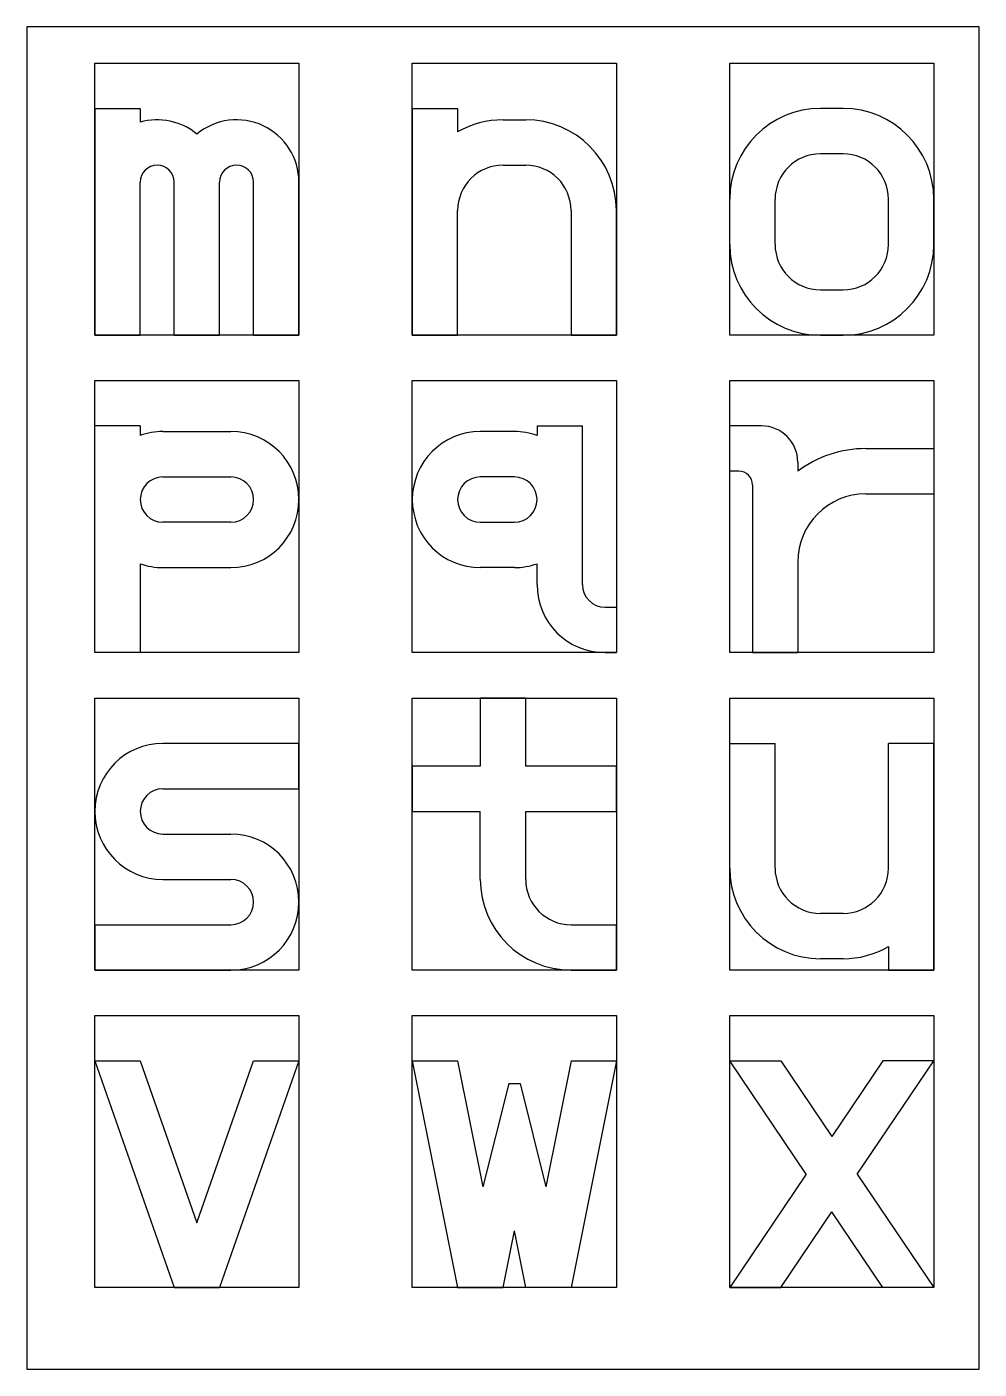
# Model space of a CAD drawing. Units: millimetres on the paper. Extents: x -105 to 105, y -148 to 148.
import ezdxf

# ---------------------------------------------------------------- set-up
doc = ezdxf.new("R2010")
doc.units = ezdxf.units.MM
for name, color, linetype in [('0-0', 7, 'Continuous'), ('0-1', 7, 'Continuous'), ('0-3', 7, 'Continuous')]:
    doc.layers.add(name, color=color, linetype=linetype)

msp = doc.modelspace()

# ---------------------------------------------------------------- linework, layer by layer
at = {"layer": '0-0'}
msp.add_lwpolyline([(-105, -148), (105, -148), (105, 148), (-105, 148)], close=True, dxfattribs=at)
at = {"layer": '0-1'}
for p, q in [((-90, 80), (-90, 140)), ((-20, 80), (-20, 140)), ((50, 80), (50, 140)), ((50, 140), (95, 140)), ((95, 140), (95, 80)), ((95, 80), (50, 80)), ((-90, 10), (-90, 70)), ((-20, 10), (-20, 70)), ((50, 10), (50, 70)), ((50, 70), (95, 70)), ((95, 70), (95, 10)), ((95, 10), (50, 10)), ((-90, -60), (-90, 0)), ((-20, -60), (-20, 0)), ((50, -60), (50, 0)), ((50, 0), (95, 0)), ((95, 0), (95, -60)), ((95, -60), (50, -60)), ((-90, -130), (-90, -70)), ((-20, -130), (-20, -70)), ((50, -130), (50, -70)), ((50, -70), (95, -70)), ((95, -70), (95, -130)), ((95, -130), (50, -130))]:
    msp.add_line(p, q, dxfattribs=at)
for points in [[(-90, 140), (-45, 140), (-45, 80), (-90, 80)], [(-20, 140), (25, 140), (25, 80), (-20, 80)], [(-90, 70), (-45, 70), (-45, 10), (-90, 10)], [(-20, 70), (25, 70), (25, 10), (-20, 10)], [(-90, 0), (-45, 0), (-45, -60), (-90, -60)], [(-20, 0), (25, 0), (25, -60), (-20, -60)], [(-90, -70), (-45, -70), (-45, -130), (-90, -130)], [(-20, -70), (25, -70), (25, -130), (-20, -130)]]:
    msp.add_lwpolyline(points, dxfattribs=at)
at = {"layer": '0-3'}
for p, q in [((-90, 130), (-90, 80)), ((-20, 130), (-10, 130)), ((-20, 130), (-20, 80)), ((-10, 130), (-10, 124.821)), ((0, 127.5), (5, 127.5)), ((75, 130), (70, 130)), ((75, 120), (70, 120)), ((0, 117.5), (5, 117.5)), ((-80, 80), (-80, 113.75)), ((-72.5, 80), (-72.5, 113.75)), ((-62.5, 80), (-62.5, 113.75)), ((-55, 80), (-55, 113.75)), ((-45, 80), (-45, 113.75)), ((50, 100), (50, 110)), ((60, 100), (60, 110)), ((85, 100), (85, 110)), ((95, 100), (95, 110)), ((-10, 80), (-10, 107.5)), ((15, 107.5), (15, 80)), ((25, 80), (25, 107.5)), ((70, 90), (75, 90)), ((-90, 80), (-80, 80)), ((-72.5, 80), (-62.5, 80)), ((-55, 80), (-45, 80)), ((-20, 80), (-10, 80)), ((15, 80), (25, 80)), ((70, 80), (75, 80)), ((-90, 10), (-90, 60)), ((-80, 60), (-90, 60)), ((-80, 60), (-80, 57.892)), ((7.5, 60), (17.5, 60)), ((7.5, 60), (7.5, 57.892)), ((17.5, 25), (17.5, 60)), ((50, 50), (50, 60)), ((57, 60), (50, 60)), ((-75, 58.75), (-60, 58.75)), ((2.5, 58.75), (-5, 58.75)), ((80, 55), (95, 55)), ((95, 55), (95, 45)), ((65, 52), (65, 50)), ((-75, 48.75), (-60, 48.75)), ((2.5, 48.75), (-5, 48.75)), ((52, 50), (50, 50)), ((55, 47), (55, 10)), ((80, 45), (95, 45)), ((-60, 38.75), (-75, 38.75)), ((-5, 38.75), (2.5, 38.75)), ((-80, 29.608), (-80, 10)), ((7.5, 25), (7.5, 29.608)), ((65, 30), (65, 10)), ((-75, 28.75), (-60, 28.75)), ((2.5, 28.75), (-5, 28.75)), ((22.5, 20), (25, 20)), ((25, 20), (25, 10)), ((-80, 10), (-90, 10)), ((22.5, 10), (25, 10)), ((55, 10), (65, 10)), ((50, -10), (60, -10)), ((50, -37.5), (50, -10)), ((60, -37.5), (60, -10)), ((95, -10), (85, -10)), ((85, -37.5), (85, -10)), ((95, -60), (95, -10)), ((-5, -40), (-5, -25)), ((5, -40), (5, -25)), ((-75, -30), (-60, -30)), ((-75, -40), (-60, -40)), ((-90, -50), (-90, -60)), ((-90, -50), (-60, -50)), ((15, -50), (25, -50)), ((25, -60), (25, -50)), ((75, -47.5), (70, -47.5)), ((75, -57.5), (70, -57.5)), ((-90, -60), (-60, -60)), ((15, -60), (25, -60)), ((-90, -80), (-80, -80)), ((-20, -80), (-10, -80)), ((-10, -80), (-4.444, -107.778)), ((15, -80), (9.444, -107.778)), ((15, -80), (25, -80)), ((50, -80), (61.25, -80)), ((66.875, -105), (50, -80)), ((61.25, -80), (72.5, -96.667)), ((83.75, -80), (72.5, -96.667)), ((78.125, -105), (95, -80)), ((95, -80), (83.75, -80)), ((1.25, -85), (-4.444, -107.778)), ((66.875, -105), (50, -130)), ((78.125, -105), (95, -130)), ((83.75, -130), (72.5, -113.333)), ((0, -130), (2.5, -117.5)), ((5, -130), (2.5, -117.5)), ((95, -130), (83.75, -130))]:
    msp.add_line(p, q, dxfattribs=at)
for points in [[(-90, 130), (-80, 130), (-80, 126.979)], [(5, -25), (25, -25), (25, -15), (5, -15), (5, 0), (-5, 0), (-5, -15)], [(-75, -20), (-45, -20), (-45, -10), (-75, -10)], [(-5, -15), (-20, -15), (-20, -25), (-5, -25)], [(85, -54.821), (85, -60), (95, -60)], [(-90, -80), (-72.5, -130), (-62.5, -130)], [(-80, -80), (-67.5, -115.714), (-55, -80)], [(-55, -80), (-45, -80), (-62.5, -130)], [(-20, -80), (-10, -130), (0, -130)], [(25, -80), (15, -130), (5, -130)], [(1.25, -85), (3.75, -85), (9.444, -107.778)], [(50, -130), (61.25, -130), (72.5, -113.333)]]:
    msp.add_lwpolyline(points, dxfattribs=at)
for centre, radius, start, end in [((-76.25, 113.75), 13.75, 50.4788, 105.82662), ((-58.75, 113.75), 13.75, 0, 129.5212), ((0, 107.5), 20, 90, 120), ((5, 107.5), 20, 0, 90), ((70, 110), 20, 90, 180), ((75, 110), 20, 0, 90), ((70, 110), 10, 90, 180), ((75, 110), 10, 0, 90), ((-76.25, 113.75), 3.75, 0, 180), ((-58.75, 113.75), 3.75, 0, 180), ((0, 107.5), 10, 90, 180), ((5, 107.5), 10, 0, 90), ((70, 100), 20, 180, 270), ((70, 100), 10, 180, 270), ((75, 100), 10, 270, 0), ((75, 100), 20, 270, 0), ((57, 52), 8, 0, 90), ((-75, 43.75), 15, 90, 109.47122), ((-60, 43.75), 15, 270, 90), ((-5, 43.75), 15, 90, 270), ((2.5, 43.75), 15, 70.52878, 90), ((80, 30), 25, 90, 126.8699), ((-75, 43.75), 5, 90, 270), ((-60, 43.75), 5, 270, 90), ((-5, 43.75), 5, 90, 270), ((2.5, 43.75), 5, 270, 90), ((52, 47), 3, 0, 90), ((80, 30), 15, 90, 180), ((-75, 43.75), 15, 250.52878, 270), ((2.5, 43.75), 15, 270, 289.47122), ((22.5, 25), 15, 180, 270), ((22.5, 25), 5, 180, 270), ((-75, -25), 15, 90, 270), ((-75, -25), 5, 90, 270), ((-60, -45), 15, 270, 90), ((70, -37.5), 20, 180, 270), ((70, -37.5), 10, 180, 270), ((75, -37.5), 10, 270, 0), ((-60, -45), 5, 270, 90), ((15, -40), 20, 180, 270), ((15, -40), 10, 180, 270), ((75, -37.5), 20, 270, 300)]:
    msp.add_arc(centre, radius, start, end, dxfattribs=at)

doc.saveas('drawing.dxf')
